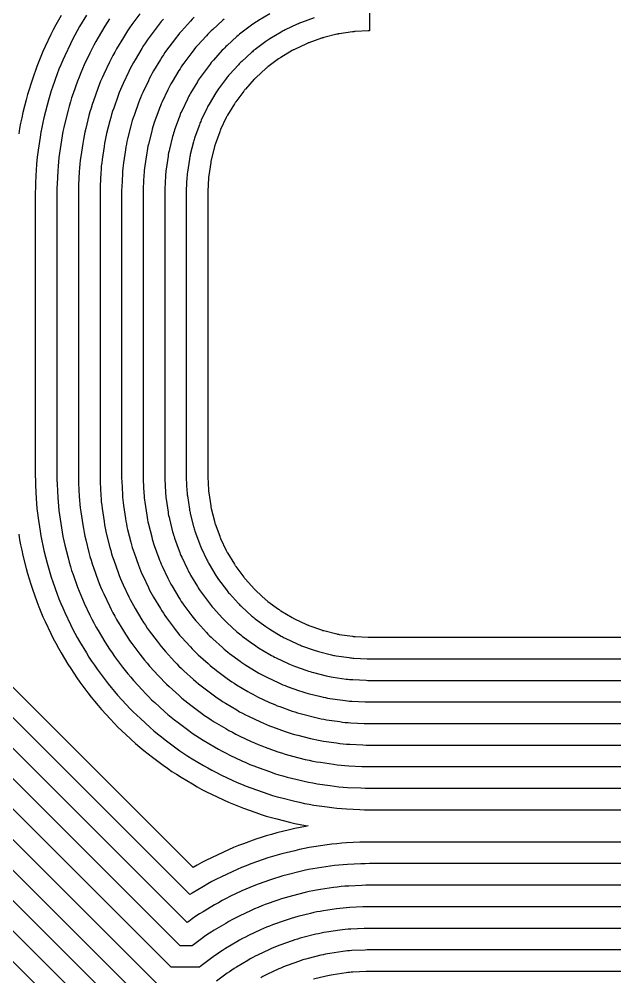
# Model space of a CAD drawing. Header units: metres. Extents: x 1.4 to 44.2, y 0.1 to 33.9.
# Drawn here: x 19.925 to 21.03, y 13.745 to 15.522 of the extents above; entities that cross this region are included whole.
import ezdxf

# ---------------------------------------------------------------- set-up
doc = ezdxf.new("R2010")
doc.units = ezdxf.units.M

msp = doc.modelspace()

# ---------------------------------------------------------------- linework, layer by layer
for points in [[(20.5748, 24.4985), (20.5748, 15.5), (20.5738, 15.5), (20.5726, 15.5), (20.5481, 15.4987), (20.5468, 15.4987), (20.5456, 15.4986), (20.5444, 15.4984), (20.5432, 15.4983), (20.5189, 15.4947), (20.5177, 15.4945), (20.5165, 15.4942), (20.5153, 15.494), (20.5141, 15.4937), (20.4903, 15.4877), (20.4891, 15.4874), (20.4879, 15.4871), (20.4868, 15.4867), (20.4856, 15.4863), (20.4625, 15.4781), (20.4613, 15.4776), (20.4602, 15.4772), (20.4591, 15.4767), (20.458, 15.4762), (20.4358, 15.4657), (20.4347, 15.4652), (20.4336, 15.4646), (20.4325, 15.464), (20.4315, 15.4634), (20.4104, 15.4508), (20.4094, 15.4501), (20.4083, 15.4495), (20.4073, 15.4488), (20.4063, 15.448), (20.3866, 15.4334), (20.3857, 15.4327), (20.3847, 15.4319), (20.3838, 15.4311), (20.3828, 15.4303), (20.3647, 15.4138), (20.3638, 15.413), (20.3629, 15.4121), (20.362, 15.4113), (20.3612, 15.4104), (20.3447, 15.3922), (20.3439, 15.3913), (20.3431, 15.3903), (20.3423, 15.3894), (20.3416, 15.3884), (20.327, 15.3687), (20.3263, 15.3677), (20.3256, 15.3667), (20.3249, 15.3657), (20.3243, 15.3646), (20.3116, 15.3436), (20.311, 15.3425), (20.3104, 15.3414), (20.3099, 15.3403), (20.3093, 15.3392), (20.2988, 15.3171), (20.2983, 15.3159), (20.2978, 15.3148), (20.2974, 15.3137), (20.297, 15.3125), (20.2887, 15.2894), (20.2883, 15.2883), (20.2879, 15.2871), (20.2876, 15.2859), (20.2873, 15.2847), (20.2813, 15.2609), (20.281, 15.2597), (20.2808, 15.2585), (20.2806, 15.2573), (20.2804, 15.2561), (20.2768, 15.2319), (20.2766, 15.2306), (20.2765, 15.2294), (20.2764, 15.2282), (20.2763, 15.227), (20.2751, 15.2025), (20.275, 15.2012), (20.275, 15.2), (20.275, 14.675), (20.275, 14.6738), (20.2751, 14.6726), (20.2763, 14.6481), (20.2764, 14.6468), (20.2765, 14.6456), (20.2766, 14.6444), (20.2768, 14.6432), (20.2804, 14.6189), (20.2806, 14.6177), (20.2808, 14.6165), (20.281, 14.6153), (20.2813, 14.6141), (20.2873, 14.5903), (20.2876, 14.5891), (20.2879, 14.5879), (20.2883, 14.5868), (20.2887, 14.5856), (20.297, 14.5625), (20.2974, 14.5613), (20.2978, 14.5602), (20.2983, 14.5591), (20.2988, 14.558), (20.3093, 14.5358), (20.3099, 14.5347), (20.3104, 14.5336), (20.311, 14.5325), (20.3116, 14.5315), (20.3243, 14.5104), (20.3249, 14.5094), (20.3256, 14.5083), (20.3263, 14.5073), (20.327, 14.5063), (20.3416, 14.4866), (20.3423, 14.4857), (20.3431, 14.4847), (20.3439, 14.4838), (20.3447, 14.4828), (20.3612, 14.4647), (20.362, 14.4638), (20.3629, 14.4629), (20.3638, 14.462), (20.3647, 14.4612), (20.3828, 14.4447), (20.3838, 14.4439), (20.3847, 14.4431), (20.3857, 14.4423), (20.3866, 14.4416), (20.4063, 14.427), (20.4073, 14.4263), (20.4083, 14.4256), (20.4094, 14.4249), (20.4104, 14.4243), (20.4315, 14.4116), (20.4325, 14.411), (20.4336, 14.4104), (20.4347, 14.4099), (20.4358, 14.4093), (20.458, 14.3988), (20.4591, 14.3983), (20.4602, 14.3978), (20.4613, 14.3974), (20.4625, 14.397), (20.4856, 14.3887), (20.4868, 14.3883), (20.4879, 14.3879), (20.4891, 14.3876), (20.4903, 14.3873), (20.5141, 14.3813), (20.5153, 14.381), (20.5165, 14.3808), (20.5177, 14.3806), (20.5189, 14.3804), (20.5432, 14.3768), (20.5444, 14.3766), (20.5456, 14.3765), (20.5468, 14.3764), (20.5481, 14.3763), (20.5726, 14.3751), (20.5738, 14.375), (20.575, 14.375), (21.475, 14.375)], [(19.9243, 14.5661), (19.9259, 14.5561), (19.9277, 14.5463), (19.9298, 14.5364), (19.9321, 14.5266), (19.9381, 14.5028), (19.9406, 14.4931), (19.9434, 14.4834), (19.9465, 14.4738), (19.9497, 14.4643), (19.958, 14.4412), (19.9615, 14.4318), (19.9653, 14.4224), (19.9692, 14.4132), (19.9734, 14.404), (19.9839, 14.3819), (19.9883, 14.3728), (19.9929, 14.3639), (19.9978, 14.3551), (20.0029, 14.3464), (20.0155, 14.3253), (20.0208, 14.3168), (20.0262, 14.3083), (20.0319, 14.3), (20.0378, 14.2919), (20.0524, 14.2722), (20.0585, 14.2642), (20.0648, 14.2563), (20.0713, 14.2486), (20.078, 14.2411), (20.0944, 14.2229), (20.1013, 14.2155), (20.1083, 14.2083), (20.1155, 14.2013), (20.1229, 14.1944), (20.1411, 14.178), (20.1486, 14.1713), (20.1563, 14.1648), (20.1642, 14.1585), (20.1722, 14.1524), (20.1919, 14.1378), (20.2, 14.1319), (20.2083, 14.1262), (20.2168, 14.1208), (20.2253, 14.1155), (20.2464, 14.1029), (20.2551, 14.0978), (20.2639, 14.0929), (20.2728, 14.0883), (20.2819, 14.0839), (20.304, 14.0734), (20.3132, 14.0692), (20.3224, 14.0653), (20.3318, 14.0615), (20.3412, 14.058), (20.3643, 14.0497), (20.3738, 14.0465), (20.3834, 14.0434), (20.3931, 14.0406), (20.4028, 14.0381), (20.4266, 14.0321), (20.4364, 14.0298), (20.4463, 14.0277), (20.4561, 14.0259), (20.4614, 14.025), (20.4561, 14.0242), (20.4463, 14.0223), (20.4364, 14.0202), (20.4266, 14.0179), (20.4028, 14.012), (20.3931, 14.0094), (20.3834, 14.0066), (20.3738, 14.0036), (20.3643, 14.0003), (20.3412, 13.992), (20.3318, 13.9885), (20.3224, 13.9848), (20.3132, 13.9808), (20.304, 13.9766), (20.2819, 13.9661), (20.2728, 13.9617), (20.2639, 13.9571), (20.2551, 13.9522), (20.2478, 13.948), (18.5979, 15.5979)], [(21.475, 13.995), (20.575, 13.995), (20.5659, 13.9949), (20.5569, 13.9946), (20.5324, 13.9934), (20.5233, 13.9928), (20.5142, 13.992), (20.5052, 13.991), (20.4962, 13.9898), (20.4719, 13.9862), (20.463, 13.9848), (20.4541, 13.9831), (20.4452, 13.9812), (20.4363, 13.9791), (20.4125, 13.9732), (20.4038, 13.9708), (20.395, 13.9683), (20.3864, 13.9656), (20.3778, 13.9626), (20.3547, 13.9544), (20.3462, 13.9512), (20.3377, 13.9478), (20.3294, 13.9442), (20.3211, 13.9405), (20.299, 13.93), (20.2908, 13.926), (20.2827, 13.9218), (20.2748, 13.9174), (20.2669, 13.9129), (20.2459, 13.9002), (20.2416, 13.8976), (18.5696, 15.5696)], [(21.475, 13.955), (20.575, 13.955), (20.5669, 13.9549), (20.5588, 13.9546), (20.5343, 13.9534), (20.5262, 13.9529), (20.5182, 13.9522), (20.5101, 13.9513), (20.5021, 13.9502), (20.4778, 13.9466), (20.4698, 13.9454), (20.4619, 13.9439), (20.4539, 13.9422), (20.4461, 13.9403), (20.4223, 13.9344), (20.4144, 13.9323), (20.4066, 13.93), (20.3989, 13.9276), (20.3913, 13.925), (20.3682, 13.9167), (20.3606, 13.9139), (20.3531, 13.9109), (20.3456, 13.9077), (20.3382, 13.9043), (20.3161, 13.8938), (20.3088, 13.8903), (20.3016, 13.8865), (20.2945, 13.8826), (20.2875, 13.8785), (20.2665, 13.8659), (20.2596, 13.8617), (20.2528, 13.8573), (20.2461, 13.8527), (20.2395, 13.8479), (20.2368, 13.8459), (18.5413, 15.5413)], [(20.1488, 15.5314), (20.1342, 15.5117), (20.13, 15.5059), (20.126, 15.5), (20.1221, 15.4941), (20.1184, 15.488), (20.1058, 15.467), (20.1022, 15.4608), (20.0988, 15.4546), (20.0955, 15.4482), (20.0924, 15.4419), (20.0819, 15.4197), (20.0789, 15.4132), (20.0761, 15.4067), (20.0735, 15.4001), (20.071, 15.3934), (20.0627, 15.3703), (20.0604, 15.3636), (20.0583, 15.3568), (20.0563, 15.3499), (20.0545, 15.343), (20.0485, 15.3192), (20.0469, 15.3123), (20.0454, 15.3054), (20.0441, 15.2984), (20.043, 15.2913), (20.0394, 15.2671), (20.0384, 15.26), (20.0376, 15.2529), (20.037, 15.2459), (20.0366, 15.2387), (20.0354, 15.2142), (20.0351, 15.2071), (20.035, 15.2), (20.035, 14.675), (20.0351, 14.6679), (20.0354, 14.6608), (20.0366, 14.6363), (20.037, 14.6292), (20.0376, 14.6221), (20.0384, 14.615), (20.0394, 14.608), (20.043, 14.5837), (20.0441, 14.5767), (20.0454, 14.5697), (20.0469, 14.5627), (20.0485, 14.5558), (20.0545, 14.532), (20.0563, 14.5251), (20.0583, 14.5183), (20.0604, 14.5115), (20.0627, 14.5047), (20.071, 14.4816), (20.0735, 14.475), (20.0761, 14.4684), (20.0789, 14.4618), (20.0819, 14.4554), (20.0924, 14.4332), (20.0955, 14.4268), (20.0988, 14.4205), (20.1022, 14.4142), (20.1058, 14.4081), (20.1184, 14.387), (20.1221, 14.381), (20.126, 14.375), (20.13, 14.3691), (20.1342, 14.3634), (20.1488, 14.3437), (20.1531, 14.338), (20.1576, 14.3324), (20.1622, 14.327), (20.1669, 14.3217), (20.1834, 14.3035), (20.1882, 14.2983), (20.1932, 14.2932), (20.1983, 14.2882), (20.2035, 14.2834), (20.2217, 14.2669), (20.227, 14.2622), (20.2324, 14.2576), (20.238, 14.2531), (20.2437, 14.2488), (20.2634, 14.2342), (20.2691, 14.23), (20.275, 14.226), (20.281, 14.2221), (20.287, 14.2184), (20.3081, 14.2058), (20.3142, 14.2022), (20.3205, 14.1988), (20.3268, 14.1955), (20.3332, 14.1924), (20.3554, 14.1819), (20.3618, 14.1789), (20.3684, 14.1761), (20.375, 14.1735), (20.3816, 14.171), (20.4047, 14.1627), (20.4115, 14.1604), (20.4183, 14.1583), (20.4251, 14.1563), (20.432, 14.1545), (20.4558, 14.1485), (20.4627, 14.1469), (20.4697, 14.1454), (20.4767, 14.1441), (20.4837, 14.143), (20.508, 14.1394), (20.515, 14.1384), (20.5221, 14.1376), (20.5292, 14.137), (20.5363, 14.1366), (20.5608, 14.1354), (20.5679, 14.1351), (20.575, 14.135), (21.475, 14.135)], [(20.3903, 15.532), (20.3693, 15.5194), (20.3666, 15.5177), (20.3639, 15.516), (20.3613, 15.5142), (20.3587, 15.5123), (20.339, 15.4977), (20.3364, 15.4957), (20.3339, 15.4938), (20.3315, 15.4917), (20.3291, 15.4896), (20.3109, 15.4731), (20.3086, 15.4709), (20.3063, 15.4687), (20.3041, 15.4664), (20.3019, 15.4641), (20.2854, 15.4459), (20.2833, 15.4435), (20.2813, 15.4411), (20.2793, 15.4386), (20.2773, 15.4361), (20.2627, 15.4163), (20.2609, 15.4138), (20.2591, 15.4111), (20.2573, 15.4085), (20.2556, 15.4057), (20.243, 15.3847), (20.2414, 15.3819), (20.2399, 15.3791), (20.2384, 15.3763), (20.237, 15.3734), (20.2265, 15.3513), (20.2252, 15.3484), (20.2239, 15.3454), (20.2228, 15.3425), (20.2216, 15.3395), (20.2134, 15.3164), (20.2123, 15.3134), (20.2114, 15.3103), (20.2105, 15.3073), (20.2097, 15.3042), (20.2037, 15.2804), (20.203, 15.2773), (20.2023, 15.2741), (20.2017, 15.271), (20.2012, 15.2679), (20.1976, 15.2436), (20.1972, 15.2404), (20.1968, 15.2373), (20.1966, 15.2341), (20.1964, 15.2309), (20.1952, 15.2064), (20.1951, 15.2032), (20.195, 15.2), (20.195, 14.675), (20.1951, 14.6718), (20.1952, 14.6686), (20.1964, 14.6441), (20.1966, 14.6409), (20.1968, 14.6378), (20.1972, 14.6346), (20.1976, 14.6314), (20.2012, 14.6072), (20.2017, 14.604), (20.2023, 14.6009), (20.203, 14.5978), (20.2037, 14.5947), (20.2097, 14.5709), (20.2105, 14.5678), (20.2114, 14.5647), (20.2123, 14.5617), (20.2134, 14.5586), (20.2216, 14.5355), (20.2228, 14.5326), (20.2239, 14.5296), (20.2252, 14.5267), (20.2265, 14.5238), (20.237, 14.5016), (20.2384, 14.4987), (20.2399, 14.4959), (20.2414, 14.4931), (20.243, 14.4903), (20.2556, 14.4693), (20.2573, 14.4666), (20.2591, 14.4639), (20.2609, 14.4613), (20.2627, 14.4587), (20.2773, 14.439), (20.2793, 14.4364), (20.2813, 14.4339), (20.2833, 14.4315), (20.2854, 14.4291), (20.3019, 14.4109), (20.3041, 14.4086), (20.3063, 14.4063), (20.3086, 14.4041), (20.3109, 14.4019), (20.3291, 14.3854), (20.3315, 14.3833), (20.3339, 14.3813), (20.3364, 14.3793), (20.339, 14.3773), (20.3587, 14.3627), (20.3613, 14.3609), (20.3639, 14.3591), (20.3666, 14.3573), (20.3693, 14.3556), (20.3903, 14.343), (20.3931, 14.3414), (20.3959, 14.3399), (20.3987, 14.3384), (20.4016, 14.337), (20.4238, 14.3265), (20.4267, 14.3252), (20.4296, 14.3239), (20.4326, 14.3228), (20.4355, 14.3216), (20.4586, 14.3134), (20.4617, 14.3123), (20.4647, 14.3114), (20.4678, 14.3105), (20.4709, 14.3097), (20.4947, 14.3037), (20.4978, 14.303), (20.5009, 14.3023), (20.504, 14.3017), (20.5072, 14.3012), (20.5314, 14.2976), (20.5346, 14.2972), (20.5378, 14.2968), (20.5409, 14.2966), (20.5441, 14.2964), (20.5686, 14.2952), (20.5718, 14.2951), (20.575, 14.295), (21.475, 14.295)], [(21.475, 13.915), (20.575, 13.915), (20.5679, 13.9149), (20.5608, 13.9147), (20.5363, 13.9135), (20.5292, 13.913), (20.5221, 13.9124), (20.515, 13.9116), (20.508, 13.9107), (20.4837, 13.9071), (20.4767, 13.9059), (20.4697, 13.9046), (20.4627, 13.9032), (20.4558, 13.9015), (20.432, 13.8956), (20.4251, 13.8937), (20.4183, 13.8918), (20.4115, 13.8896), (20.4047, 13.8873), (20.3816, 13.879), (20.375, 13.8766), (20.3684, 13.8739), (20.3618, 13.8711), (20.3554, 13.8681), (20.3332, 13.8576), (20.3268, 13.8545), (20.3205, 13.8512), (20.3142, 13.8478), (20.3081, 13.8442), (20.287, 13.8316), (20.281, 13.8279), (20.275, 13.824), (20.2691, 13.82), (20.2634, 13.8158), (20.2457, 13.8027), (20.2234, 13.8027), (18.5131, 15.5131)], [(20.0029, 15.5286), (19.9978, 15.5199), (19.9929, 15.5111), (19.9883, 15.5022), (19.9839, 15.4932), (19.9734, 15.471), (19.9692, 15.4618), (19.9653, 15.4526), (19.9615, 15.4432), (19.958, 15.4338), (19.9497, 15.4107), (19.9465, 15.4012), (19.9434, 15.3916), (19.9406, 15.3819), (19.9381, 15.3722), (19.9321, 15.3484), (19.9298, 15.3386), (19.9277, 15.3288), (19.9259, 15.3189), (19.9243, 15.3089)], [(20.0498, 15.5291), (20.0372, 15.5081), (20.0326, 15.5002), (20.0282, 15.4923), (20.024, 15.4842), (20.0201, 15.4761), (20.0096, 15.4539), (20.0058, 15.4456), (20.0022, 15.4373), (19.9988, 15.4288), (19.9957, 15.4203), (19.9874, 15.3972), (19.9845, 15.3886), (19.9817, 15.38), (19.9792, 15.3713), (19.9769, 15.3625), (19.9709, 15.3387), (19.9688, 15.3299), (19.9669, 15.321), (19.9653, 15.312), (19.9638, 15.3031), (19.9602, 15.2788), (19.959, 15.2698), (19.958, 15.2608), (19.9572, 15.2517), (19.9567, 15.2427), (19.9555, 15.2182), (19.9551, 15.2091), (19.955, 15.2), (19.955, 14.675), (19.9551, 14.6659), (19.9555, 14.6569), (19.9567, 14.6324), (19.9572, 14.6233), (19.958, 14.6142), (19.959, 14.6052), (19.9602, 14.5962), (19.9638, 14.5719), (19.9653, 14.563), (19.9669, 14.5541), (19.9688, 14.5452), (19.9709, 14.5363), (19.9769, 14.5125), (19.9792, 14.5038), (19.9817, 14.495), (19.9845, 14.4864), (19.9874, 14.4778), (19.9957, 14.4547), (19.9988, 14.4462), (20.0022, 14.4377), (20.0058, 14.4294), (20.0096, 14.4211), (20.0201, 14.399), (20.024, 14.3908), (20.0282, 14.3827), (20.0326, 14.3748), (20.0372, 14.3669), (20.0498, 14.3459), (20.0545, 14.3382), (20.0595, 14.3306), (20.0646, 14.3231), (20.07, 14.3157), (20.0846, 14.296), (20.0901, 14.2888), (20.0957, 14.2817), (20.1016, 14.2747), (20.1076, 14.2679), (20.1241, 14.2498), (20.1303, 14.2431), (20.1366, 14.2366), (20.1431, 14.2303), (20.1498, 14.2241), (20.1679, 14.2076), (20.1747, 14.2016), (20.1817, 14.1957), (20.1888, 14.1901), (20.196, 14.1846), (20.2157, 14.17), (20.2231, 14.1646), (20.2306, 14.1595), (20.2382, 14.1545), (20.2459, 14.1498), (20.2669, 14.1372), (20.2748, 14.1326), (20.2827, 14.1282), (20.2908, 14.124), (20.299, 14.1201), (20.3211, 14.1096), (20.3294, 14.1058), (20.3377, 14.1022), (20.3462, 14.0988), (20.3547, 14.0957), (20.3778, 14.0874), (20.3864, 14.0845), (20.395, 14.0817), (20.4038, 14.0792), (20.4125, 14.0769), (20.4363, 14.0709), (20.4452, 14.0688), (20.4541, 14.0669), (20.463, 14.0653), (20.4719, 14.0638), (20.4962, 14.0602), (20.5052, 14.059), (20.5142, 14.058), (20.5233, 14.0572), (20.5324, 14.0567), (20.5569, 14.0555), (20.5659, 14.0551), (20.575, 14.055), (21.475, 14.055)], [(20.0928, 15.5222), (20.0883, 15.5155), (20.0841, 15.5086), (20.0715, 15.4875), (20.0674, 15.4805), (20.0635, 15.4734), (20.0598, 15.4662), (20.0562, 15.459), (20.0457, 15.4368), (20.0424, 15.4294), (20.0392, 15.422), (20.0362, 15.4144), (20.0333, 15.4069), (20.0251, 15.3838), (20.0224, 15.3761), (20.02, 15.3684), (20.0177, 15.3606), (20.0157, 15.3528), (20.0097, 15.329), (20.0078, 15.3211), (20.0062, 15.3132), (20.0047, 15.3052), (20.0034, 15.2972), (19.9998, 15.2729), (19.9987, 15.2649), (19.9978, 15.2569), (19.9971, 15.2488), (19.9966, 15.2407), (19.9954, 15.2162), (19.9951, 15.2081), (19.995, 15.2), (19.995, 14.675), (19.9951, 14.6669), (19.9954, 14.6588), (19.9966, 14.6343), (19.9971, 14.6262), (19.9978, 14.6182), (19.9987, 14.6101), (19.9998, 14.6021), (20.0034, 14.5778), (20.0047, 14.5698), (20.0062, 14.5619), (20.0078, 14.5539), (20.0097, 14.5461), (20.0157, 14.5223), (20.0177, 14.5144), (20.02, 14.5066), (20.0224, 14.4989), (20.0251, 14.4913), (20.0333, 14.4682), (20.0362, 14.4606), (20.0392, 14.4531), (20.0424, 14.4456), (20.0457, 14.4382), (20.0562, 14.4161), (20.0598, 14.4088), (20.0635, 14.4016), (20.0674, 14.3945), (20.0715, 14.3875), (20.0841, 14.3665), (20.0883, 14.3596), (20.0928, 14.3528), (20.0973, 14.3461), (20.1021, 14.3395), (20.1167, 14.3198), (20.1216, 14.3134), (20.1267, 14.3071), (20.1319, 14.3009), (20.1372, 14.2948), (20.1537, 14.2766), (20.1592, 14.2707), (20.1649, 14.2649), (20.1707, 14.2592), (20.1766, 14.2537), (20.1948, 14.2372), (20.2009, 14.2319), (20.2071, 14.2267), (20.2134, 14.2216), (20.2198, 14.2167), (20.2395, 14.2021), (20.2461, 14.1973), (20.2528, 14.1928), (20.2596, 14.1883), (20.2665, 14.1841), (20.2875, 14.1715), (20.2945, 14.1674), (20.3016, 14.1635), (20.3088, 14.1598), (20.3161, 14.1562), (20.3382, 14.1457), (20.3456, 14.1424), (20.3531, 14.1392), (20.3606, 14.1362), (20.3682, 14.1333), (20.3913, 14.1251), (20.3989, 14.1224), (20.4066, 14.12), (20.4144, 14.1177), (20.4223, 14.1157), (20.4461, 14.1097), (20.4539, 14.1078), (20.4619, 14.1062), (20.4698, 14.1047), (20.4778, 14.1034), (20.5021, 14.0998), (20.5101, 14.0987), (20.5182, 14.0978), (20.5262, 14.0971), (20.5343, 14.0966), (20.5588, 14.0954), (20.5669, 14.0951), (20.575, 14.095), (21.475, 14.095)], [(20.1925, 15.5219), (20.1885, 15.5172), (20.1847, 15.5124), (20.181, 15.5075), (20.1663, 15.4878), (20.1627, 15.4829), (20.1593, 15.4778), (20.1559, 15.4727), (20.1527, 15.4674), (20.1401, 15.4464), (20.137, 15.4411), (20.1341, 15.4357), (20.1312, 15.4303), (20.1285, 15.4248), (20.118, 15.4026), (20.1155, 15.397), (20.1131, 15.3914), (20.1108, 15.3857), (20.1087, 15.3799), (20.1004, 15.3568), (20.0984, 15.351), (20.0965, 15.3452), (20.0948, 15.3393), (20.0933, 15.3333), (20.0873, 15.3095), (20.0859, 15.3036), (20.0846, 15.2976), (20.0835, 15.2915), (20.0825, 15.2855), (20.0789, 15.2612), (20.0781, 15.2551), (20.0774, 15.249), (20.0769, 15.2429), (20.0765, 15.2368), (20.0753, 15.2123), (20.0751, 15.2061), (20.075, 15.2), (20.075, 14.675), (20.0751, 14.6689), (20.0753, 14.6627), (20.0765, 14.6382), (20.0769, 14.6321), (20.0774, 14.626), (20.0781, 14.6199), (20.0789, 14.6138), (20.0825, 14.5896), (20.0835, 14.5835), (20.0846, 14.5775), (20.0859, 14.5715), (20.0873, 14.5655), (20.0933, 14.5417), (20.0948, 14.5358), (20.0965, 14.5299), (20.0984, 14.524), (20.1004, 14.5182), (20.1087, 14.4951), (20.1108, 14.4894), (20.1131, 14.4837), (20.1155, 14.478), (20.118, 14.4725), (20.1285, 14.4503), (20.1312, 14.4448), (20.1341, 14.4393), (20.137, 14.4339), (20.1401, 14.4286), (20.1527, 14.4076), (20.1559, 14.4024), (20.1593, 14.3972), (20.1627, 14.3922), (20.1663, 14.3872), (20.181, 14.3675), (20.1847, 14.3626), (20.1885, 14.3578), (20.1925, 14.3531), (20.1965, 14.3485), (20.213, 14.3303), (20.2172, 14.3259), (20.2215, 14.3215), (20.2259, 14.3172), (20.2303, 14.313), (20.2485, 14.2965), (20.2531, 14.2925), (20.2578, 14.2885), (20.2626, 14.2847), (20.2675, 14.281), (20.2872, 14.2663), (20.2922, 14.2627), (20.2972, 14.2593), (20.3024, 14.2559), (20.3076, 14.2527), (20.3286, 14.2401), (20.3339, 14.237), (20.3393, 14.2341), (20.3448, 14.2312), (20.3503, 14.2285), (20.3725, 14.218), (20.378, 14.2155), (20.3837, 14.2131), (20.3894, 14.2108), (20.3951, 14.2087), (20.4182, 14.2004), (20.424, 14.1984), (20.4299, 14.1965), (20.4358, 14.1948), (20.4417, 14.1933), (20.4655, 14.1873), (20.4715, 14.1859), (20.4775, 14.1846), (20.4835, 14.1835), (20.4896, 14.1825), (20.5138, 14.1789), (20.5199, 14.1781), (20.526, 14.1774), (20.5321, 14.1769), (20.5382, 14.1765), (20.5627, 14.1753), (20.5689, 14.1751), (20.575, 14.175), (21.475, 14.175)], [(20.2497, 15.5253), (20.2461, 15.5216), (20.2426, 15.5178), (20.2262, 15.4996), (20.2227, 15.4958), (20.2194, 15.4918), (20.2162, 15.4878), (20.2131, 15.4837), (20.1985, 15.464), (20.1955, 15.4598), (20.1925, 15.4556), (20.1897, 15.4513), (20.187, 15.4469), (20.1744, 15.4258), (20.1718, 15.4214), (20.1693, 15.4169), (20.167, 15.4123), (20.1647, 15.4076), (20.1542, 15.3855), (20.1521, 15.3808), (20.15, 15.376), (20.1481, 15.3713), (20.1463, 15.3664), (20.1381, 15.3433), (20.1364, 15.3385), (20.1348, 15.3335), (20.1334, 15.3286), (20.1321, 15.3236), (20.1261, 15.2998), (20.1249, 15.2948), (20.1239, 15.2898), (20.1229, 15.2847), (20.1221, 15.2796), (20.1185, 15.2553), (20.1178, 15.2502), (20.1172, 15.2451), (20.1168, 15.24), (20.1165, 15.2348), (20.1153, 15.2103), (20.1151, 15.2052), (20.115, 15.2), (20.115, 14.675), (20.1151, 14.6699), (20.1153, 14.6647), (20.1165, 14.6402), (20.1168, 14.6351), (20.1172, 14.6299), (20.1178, 14.6248), (20.1185, 14.6197), (20.1221, 14.5954), (20.1229, 14.5903), (20.1239, 14.5853), (20.1249, 14.5802), (20.1261, 14.5752), (20.1321, 14.5514), (20.1334, 14.5464), (20.1348, 14.5415), (20.1364, 14.5366), (20.1381, 14.5317), (20.1463, 14.5086), (20.1481, 14.5038), (20.15, 14.499), (20.1521, 14.4942), (20.1542, 14.4896), (20.1647, 14.4674), (20.167, 14.4627), (20.1693, 14.4582), (20.1718, 14.4537), (20.1744, 14.4492), (20.187, 14.4282), (20.1897, 14.4238), (20.1925, 14.4195), (20.1955, 14.4152), (20.1985, 14.411), (20.2131, 14.3913), (20.2162, 14.3872), (20.2194, 14.3832), (20.2227, 14.3792), (20.2262, 14.3754), (20.2426, 14.3572), (20.2461, 14.3534), (20.2497, 14.3497), (20.2534, 14.3461), (20.2572, 14.3426), (20.2754, 14.3262), (20.2792, 14.3227), (20.2832, 14.3194), (20.2872, 14.3162), (20.2913, 14.3131), (20.311, 14.2985), (20.3152, 14.2955), (20.3195, 14.2925), (20.3238, 14.2897), (20.3282, 14.287), (20.3492, 14.2744), (20.3537, 14.2718), (20.3582, 14.2693), (20.3627, 14.267), (20.3674, 14.2647), (20.3896, 14.2542), (20.3942, 14.2521), (20.399, 14.25), (20.4038, 14.2481), (20.4086, 14.2463), (20.4317, 14.2381), (20.4366, 14.2364), (20.4415, 14.2348), (20.4464, 14.2334), (20.4514, 14.2321), (20.4752, 14.2261), (20.4802, 14.2249), (20.4853, 14.2239), (20.4903, 14.2229), (20.4954, 14.2221), (20.5197, 14.2185), (20.5248, 14.2178), (20.5299, 14.2172), (20.5351, 14.2168), (20.5402, 14.2165), (20.5647, 14.2153), (20.5699, 14.2151), (20.575, 14.215), (21.475, 14.215)], [(20.3054, 15.522), (20.3022, 15.5192), (20.2841, 15.5028), (20.281, 15.4999), (20.278, 15.497), (20.2751, 15.494), (20.2723, 15.491), (20.2558, 15.4728), (20.253, 15.4697), (20.2503, 15.4665), (20.2477, 15.4632), (20.2452, 15.4599), (20.2306, 15.4402), (20.2282, 15.4368), (20.2258, 15.4334), (20.2235, 15.4299), (20.2213, 15.4263), (20.2087, 15.4053), (20.2066, 15.4017), (20.2046, 15.398), (20.2027, 15.3943), (20.2009, 15.3905), (20.1904, 15.3684), (20.1886, 15.3646), (20.187, 15.3607), (20.1854, 15.3569), (20.184, 15.353), (20.1757, 15.3299), (20.1744, 15.3259), (20.1731, 15.3219), (20.1719, 15.3179), (20.1709, 15.3139), (20.1649, 15.2901), (20.1639, 15.286), (20.1631, 15.282), (20.1623, 15.2778), (20.1617, 15.2737), (20.1581, 15.2495), (20.1575, 15.2453), (20.157, 15.2412), (20.1567, 15.237), (20.1564, 15.2329), (20.1552, 15.2084), (20.1551, 15.2042), (20.155, 15.2), (20.155, 14.675), (20.1551, 14.6708), (20.1552, 14.6667), (20.1564, 14.6422), (20.1567, 14.638), (20.157, 14.6338), (20.1575, 14.6297), (20.1581, 14.6256), (20.1617, 14.6013), (20.1623, 14.5972), (20.1631, 14.5931), (20.1639, 14.589), (20.1649, 14.5849), (20.1709, 14.5611), (20.1719, 14.5571), (20.1731, 14.5531), (20.1744, 14.5491), (20.1757, 14.5452), (20.184, 14.5221), (20.1854, 14.5182), (20.187, 14.5143), (20.1886, 14.5105), (20.1904, 14.5067), (20.2009, 14.4845), (20.2027, 14.4807), (20.2046, 14.477), (20.2066, 14.4734), (20.2087, 14.4698), (20.2213, 14.4487), (20.2235, 14.4452), (20.2258, 14.4417), (20.2282, 14.4382), (20.2306, 14.4349), (20.2452, 14.4151), (20.2477, 14.4118), (20.2503, 14.4086), (20.253, 14.4054), (20.2558, 14.4022), (20.2723, 14.3841), (20.2751, 14.381), (20.278, 14.378), (20.281, 14.3751), (20.2841, 14.3723), (20.3022, 14.3558), (20.3054, 14.353), (20.3086, 14.3503), (20.3118, 14.3477), (20.3151, 14.3452), (20.3349, 14.3306), (20.3382, 14.3282), (20.3417, 14.3258), (20.3452, 14.3235), (20.3487, 14.3213), (20.3698, 14.3087), (20.3734, 14.3066), (20.377, 14.3046), (20.3807, 14.3027), (20.3845, 14.3009), (20.4067, 14.2904), (20.4105, 14.2886), (20.4143, 14.287), (20.4182, 14.2854), (20.4221, 14.284), (20.4452, 14.2757), (20.4491, 14.2744), (20.4531, 14.2731), (20.4571, 14.2719), (20.4611, 14.2709), (20.4849, 14.2649), (20.489, 14.2639), (20.4931, 14.2631), (20.4972, 14.2623), (20.5013, 14.2617), (20.5256, 14.2581), (20.5297, 14.2575), (20.5338, 14.257), (20.538, 14.2567), (20.5422, 14.2564), (20.5667, 14.2552), (20.5708, 14.2551), (20.575, 14.255), (21.475, 14.255)], [(20.4721, 15.524), (20.449, 15.5157), (20.447, 15.515), (20.4449, 15.5141), (20.4429, 15.5133), (20.4409, 15.5123), (20.4187, 15.5019), (20.4167, 15.5009), (20.4147, 15.4999), (20.4128, 15.4988), (20.4109, 15.4977), (20.3899, 15.4851), (20.388, 15.4839), (20.3861, 15.4827), (20.3843, 15.4815), (20.3825, 15.4802), (20.3628, 15.4656), (20.361, 15.4642), (20.3593, 15.4628), (20.3576, 15.4614), (20.356, 15.46), (20.3378, 15.4435), (20.3362, 15.442), (20.3346, 15.4404), (20.3331, 15.4388), (20.3316, 15.4372), (20.3151, 15.4191), (20.3136, 15.4174), (20.3122, 15.4157), (20.3108, 15.414), (20.3095, 15.4122), (20.2949, 15.3925), (20.2936, 15.3907), (20.2923, 15.3889), (20.2911, 15.3871), (20.2899, 15.3852), (20.2773, 15.3641), (20.2762, 15.3622), (20.2752, 15.3603), (20.2741, 15.3583), (20.2732, 15.3563), (20.2627, 15.3342), (20.2618, 15.3322), (20.2609, 15.3301), (20.2601, 15.3281), (20.2593, 15.326), (20.251, 15.3029), (20.2503, 15.3008), (20.2497, 15.2987), (20.249, 15.2966), (20.2485, 15.2945), (20.2425, 15.2707), (20.242, 15.2685), (20.2415, 15.2663), (20.2411, 15.2642), (20.2408, 15.262), (20.2372, 15.2377), (20.2369, 15.2355), (20.2366, 15.2333), (20.2365, 15.2311), (20.2363, 15.2289), (20.2351, 15.2044), (20.235, 15.2022), (20.235, 15.2), (20.235, 14.675), (20.235, 14.6728), (20.2351, 14.6706), (20.2363, 14.6461), (20.2365, 14.6439), (20.2366, 14.6417), (20.2369, 14.6395), (20.2372, 14.6373), (20.2408, 14.613), (20.2411, 14.6109), (20.2415, 14.6087), (20.242, 14.6065), (20.2425, 14.6044), (20.2485, 14.5806), (20.249, 14.5784), (20.2497, 14.5763), (20.2503, 14.5742), (20.251, 14.5721), (20.2593, 14.549), (20.2601, 14.547), (20.2609, 14.5449), (20.2618, 14.5429), (20.2627, 14.5409), (20.2732, 14.5187), (20.2741, 14.5167), (20.2752, 14.5147), (20.2762, 14.5128), (20.2773, 14.5109), (20.2899, 14.4899), (20.2911, 14.488), (20.2923, 14.4861), (20.2936, 14.4843), (20.2949, 14.4825), (20.3095, 14.4628), (20.3108, 14.461), (20.3122, 14.4593), (20.3136, 14.4576), (20.3151, 14.456), (20.3316, 14.4378), (20.3331, 14.4362), (20.3346, 14.4346), (20.3362, 14.4331), (20.3378, 14.4316), (20.356, 14.4151), (20.3576, 14.4136), (20.3593, 14.4122), (20.361, 14.4108), (20.3628, 14.4095), (20.3825, 14.3949), (20.3843, 14.3936), (20.3861, 14.3923), (20.388, 14.3911), (20.3899, 14.3899), (20.4109, 14.3773), (20.4128, 14.3762), (20.4147, 14.3752), (20.4167, 14.3741), (20.4187, 14.3732), (20.4409, 14.3627), (20.4429, 14.3618), (20.4449, 14.3609), (20.447, 14.3601), (20.449, 14.3593), (20.4721, 14.351), (20.4742, 14.3503), (20.4763, 14.3497), (20.4784, 14.349), (20.4806, 14.3485), (20.5044, 14.3425), (20.5065, 14.342), (20.5087, 14.3415), (20.5109, 14.3411), (20.513, 14.3408), (20.5373, 14.3372), (20.5395, 14.3369), (20.5417, 14.3366), (20.5439, 14.3365), (20.5461, 14.3363), (20.5706, 14.3351), (20.5728, 14.335), (20.575, 14.335), (21.475, 14.335)], [(21.475, 13.875), (20.575, 13.875), (20.5689, 13.8749), (20.5627, 13.8747), (20.5382, 13.8735), (20.5321, 13.8731), (20.526, 13.8726), (20.5199, 13.8719), (20.5138, 13.8711), (20.4896, 13.8675), (20.4835, 13.8665), (20.4775, 13.8654), (20.4715, 13.8641), (20.4655, 13.8627), (20.4417, 13.8568), (20.4358, 13.8552), (20.4299, 13.8535), (20.424, 13.8516), (20.4182, 13.8496), (20.3951, 13.8414), (20.3894, 13.8392), (20.3837, 13.837), (20.378, 13.8345), (20.3725, 13.832), (20.3503, 13.8215), (20.3448, 13.8188), (20.3393, 13.816), (20.3339, 13.813), (20.3286, 13.8099), (20.3076, 13.7973), (20.3024, 13.7941), (20.2972, 13.7907), (20.2922, 13.7873), (20.2872, 13.7837), (20.2675, 13.7691), (20.2626, 13.7654), (20.2593, 13.7627), (20.2068, 13.7627), (18.4848, 15.4848)], [(20.1903, 13.7227), (18.4565, 15.4565)], [(20.1737, 13.6827), (18.4282, 15.4282)], [(20.1571, 13.6427), (18.3999, 15.3999)], [(20.1406, 13.6027), (18.3716, 15.3716)], [(20.124, 13.5627), (18.3434, 15.3434)], [(21.475, 13.835), (20.575, 13.835), (20.5699, 13.8349), (20.5647, 13.8348), (20.5402, 13.8336), (20.5351, 13.8332), (20.5299, 13.8328), (20.5248, 13.8322), (20.5197, 13.8315), (20.4954, 13.8279), (20.4903, 13.8271), (20.4853, 13.8262), (20.4802, 13.8251), (20.4752, 13.8239), (20.4514, 13.818), (20.4464, 13.8166), (20.4415, 13.8152), (20.4366, 13.8136), (20.4317, 13.812), (20.4086, 13.8037), (20.4038, 13.8019), (20.399, 13.8), (20.3942, 13.798), (20.3896, 13.7958), (20.3674, 13.7853), (20.3627, 13.7831), (20.3582, 13.7807), (20.3537, 13.7782), (20.3492, 13.7756), (20.3282, 13.763), (20.3238, 13.7603), (20.3195, 13.7575), (20.3152, 13.7546), (20.311, 13.7516), (20.2913, 13.7369)], [(21.475, 13.795), (20.575, 13.795), (20.5708, 13.795), (20.5667, 13.7948), (20.5422, 13.7936), (20.538, 13.7933), (20.5338, 13.793), (20.5297, 13.7925), (20.5256, 13.792), (20.5013, 13.7884), (20.4972, 13.7877), (20.4931, 13.7869), (20.489, 13.7861), (20.4849, 13.7851), (20.4611, 13.7792), (20.4571, 13.7781), (20.4531, 13.7769), (20.4491, 13.7757), (20.4452, 13.7743), (20.4221, 13.766), (20.4182, 13.7646), (20.4143, 13.763), (20.4105, 13.7614), (20.4067, 13.7597), (20.3845, 13.7492), (20.3807, 13.7473), (20.377, 13.7454), (20.3734, 13.7434)], [(21.475, 13.755), (20.575, 13.755), (20.5718, 13.755), (20.5686, 13.7549), (20.5441, 13.7537), (20.5409, 13.7535), (20.5378, 13.7532), (20.5346, 13.7528), (20.5314, 13.7524), (20.5072, 13.7488), (20.504, 13.7483), (20.5009, 13.7477), (20.4978, 13.747), (20.4947, 13.7463), (20.4709, 13.7404)]]:
    msp.add_lwpolyline(points)

doc.saveas('drawing.dxf')
